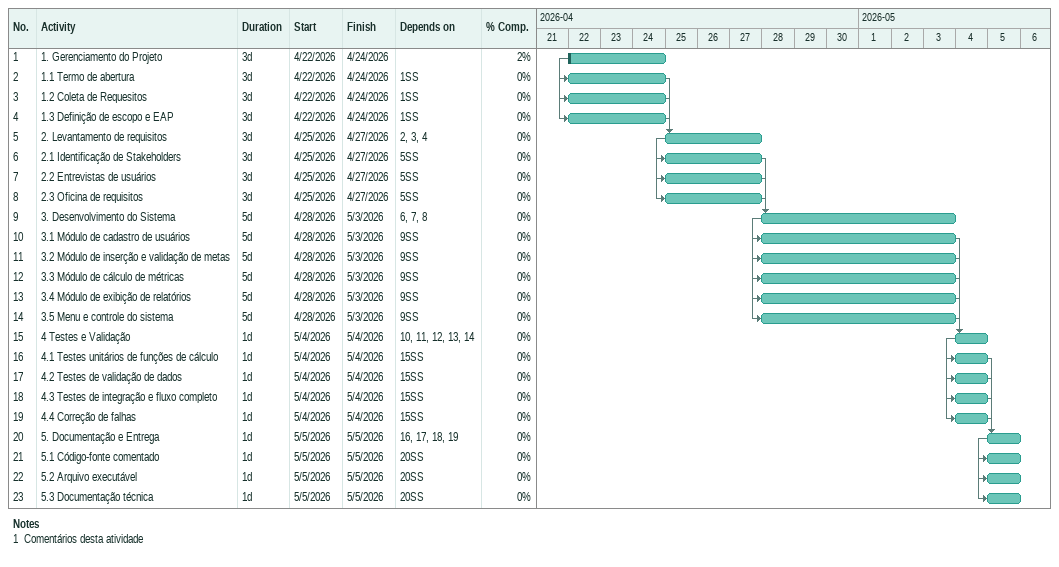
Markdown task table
| ID | Task | Duration | Start | Finish | Predecessors | % complete |
|---|---|---|---|---|---|---|
| 1 | 1. Gerenciamento do Projeto | 3d | 2026-04-22 | 2026-04-24 |  | 2 |
| 2 | 1.1 Termo de abertura | 3d | 2026-04-22 | 2026-04-24 | 1SS | 0 |
| 3 | 1.2 Coleta de Requesitos | 3d | 2026-04-22 | 2026-04-24 | 1SS | 0 |
| 4 | 1.3 Definição de escopo e EAP | 3d | 2026-04-22 | 2026-04-24 | 1SS | 0 |
| 5 | 2. Levantamento de requisitos | 3d | 2026-04-25 | 2026-04-27 | 2, 3, 4 | 0 |
| 6 | 2.1 Identificação de Stakeholders | 3d | 2026-04-25 | 2026-04-27 | 5SS | 0 |
| 7 | 2.2 Entrevistas de usuários | 3d | 2026-04-25 | 2026-04-27 | 5SS | 0 |
| 8 | 2.3 Oficina de requisitos | 3d | 2026-04-25 | 2026-04-27 | 5SS | 0 |
| 9 | 3. Desenvolvimento do Sistema | 5d | 2026-04-28 | 2026-05-03 | 6, 7, 8 | 0 |
| 10 | 3.1 Módulo de cadastro de usuários | 5d | 2026-04-28 | 2026-05-03 | 9SS | 0 |
| 11 | 3.2 Módulo de inserção e validação de metas | 5d | 2026-04-28 | 2026-05-03 | 9SS | 0 |
| 12 | 3.3 Módulo de cálculo de métricas | 5d | 2026-04-28 | 2026-05-03 | 9SS | 0 |
| 13 | 3.4 Módulo de exibição de relatórios | 5d | 2026-04-28 | 2026-05-03 | 9SS | 0 |
| 14 | 3.5 Menu e controle do sistema | 5d | 2026-04-28 | 2026-05-03 | 9SS | 0 |
| 15 | 4 Testes e Validação | 1d | 2026-05-04 | 2026-05-04 | 10, 11, 12, 13, 14 | 0 |
| 16 | 4.1 Testes unitários de funções de cálculo | 1d | 2026-05-04 | 2026-05-04 | 15SS | 0 |
| 17 | 4.2 Testes de validação de dados | 1d | 2026-05-04 | 2026-05-04 | 15SS | 0 |
| 18 | 4.3 Testes de integração e fluxo completo | 1d | 2026-05-04 | 2026-05-04 | 15SS | 0 |
| 19 | 4.4 Correção de falhas | 1d | 2026-05-04 | 2026-05-04 | 15SS | 0 |
| 20 | 5. Documentação e Entrega | 1d | 2026-05-05 | 2026-05-05 | 16, 17, 18, 19 | 0 |
| 21 | 5.1 Código-fonte comentado | 1d | 2026-05-05 | 2026-05-05 | 20SS | 0 |
| 22 | 5.2 Arquivo executável | 1d | 2026-05-05 | 2026-05-05 | 20SS | 0 |
| 23 | 5.3 Documentação técnica | 1d | 2026-05-05 | 2026-05-05 | 20SS | 0 |

Notes
- 1: Comentários desta atividade
